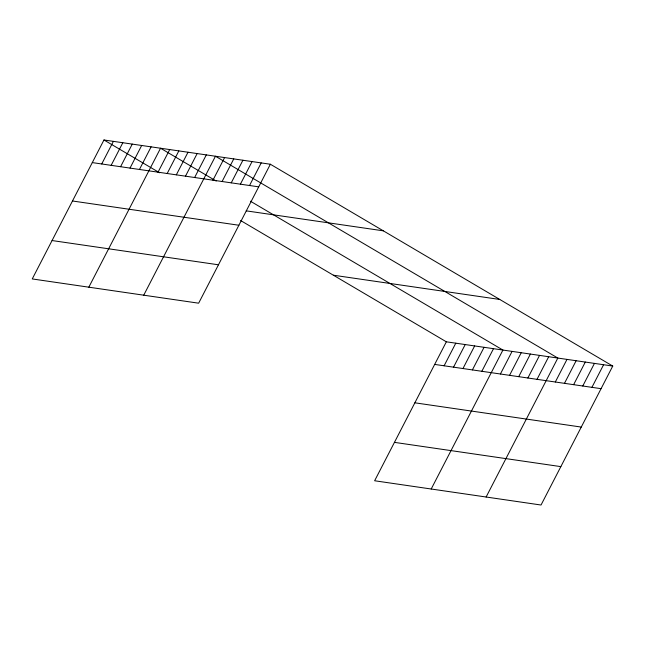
<?xml version="1.0" encoding="UTF-8"?>
<svg xmlns="http://www.w3.org/2000/svg" width="645" height="645" viewBox="0 0 645 645"><rect width="100%" height="100%" fill="white"/><g stroke="black" fill="none" stroke-linecap="round" stroke-linejoin="round"><path stroke-width="0.97" d="M270.368 164.241L103.966 139.981L32.25 278.938L198.652 303.19L270.368 164.241L612.75 366.062L541.034 505.019L374.632 480.759L446.348 341.81L612.75 366.062M101.725 163.967L113.399 141.36M111.158 165.346L122.824 142.73M120.583 166.716L132.257 144.109M130.016 168.095L141.682 145.48M139.449 169.466L151.115 146.858M88.825 287.178L160.541 148.229L216.18 181.027M158.025 172.175L169.7 149.567M167.176 173.505L178.85 150.898M176.327 174.843L188.001 152.236M185.486 176.174L197.152 153.566M194.637 177.512L206.303 154.897M143.738 295.184L215.454 156.235L557.836 358.064L486.12 497.013M212.939 180.181L224.605 157.565M222.09 181.511L233.756 158.904M231.241 182.849L242.915 160.234M240.392 184.18L252.066 161.573M249.542 185.51L261.217 162.903M444.107 365.796L455.781 343.188M453.54 367.166L465.206 344.559M462.973 368.545L474.639 345.938M472.398 369.916L484.064 347.308M481.831 371.294L493.498 348.679M431.207 489.007L502.923 350.058L250.421 201.208M500.407 374.003L512.082 351.388M509.558 375.334L521.233 352.726M518.709 376.672L530.384 354.057M527.868 378.002L539.534 355.395M537.019 379.333L548.685 356.725M555.321 382.001L566.987 359.394M564.472 383.34L576.138 360.732M573.623 384.67L585.297 362.063M582.774 386.008L594.448 363.393M591.925 387.339L603.599 364.731M92.3 162.596L258.701 186.848M246.188 210.85L383.356 230.837M72.482 200.99L238.884 225.242M333.368 275.205L499.762 299.465M52.068 240.545L218.462 264.797M434.682 364.417L601.084 388.677M414.864 402.811L581.266 427.071M394.45 442.365L560.852 466.625M103.966 139.981L159.605 172.779M240.577 220.509L446.348 341.81"/></g></svg>
